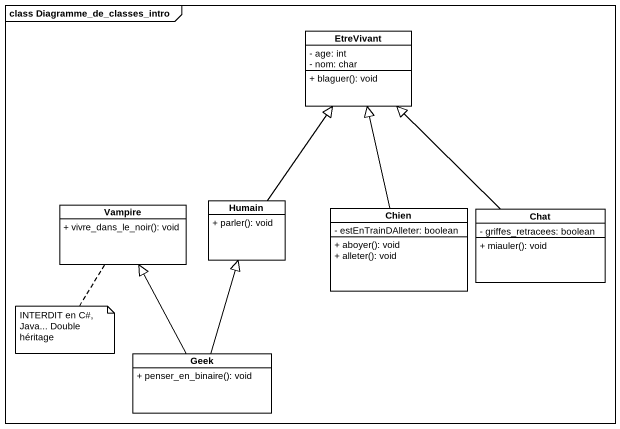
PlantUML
@startuml
mainframe class Diagramme_de_classes_intro
hide circle
hide empty members
skinparam classAttributeIconSize 0
class EtreVivant {
  - age: int
  - nom: char
  + blaguer(): void
}
class Vampire {
  + vivre_dans_le_noir(): void
}
class Humain {
  + parler(): void
}
class Chien {
  - estEnTrainDAlleter: boolean
  + aboyer(): void
  + alleter(): void
}
class Chat {
  - griffes_retracees: boolean
  + miauler(): void
}
class Geek {
  + penser_en_binaire(): void
}
Humain -up-|> EtreVivant
Chien -up-|> EtreVivant
Chat -up-|> EtreVivant
Geek -up-|> Vampire
Geek -up-|> Humain
note bottom of Vampire : INTERDIT en C#, Java... Double héritage
@enduml
